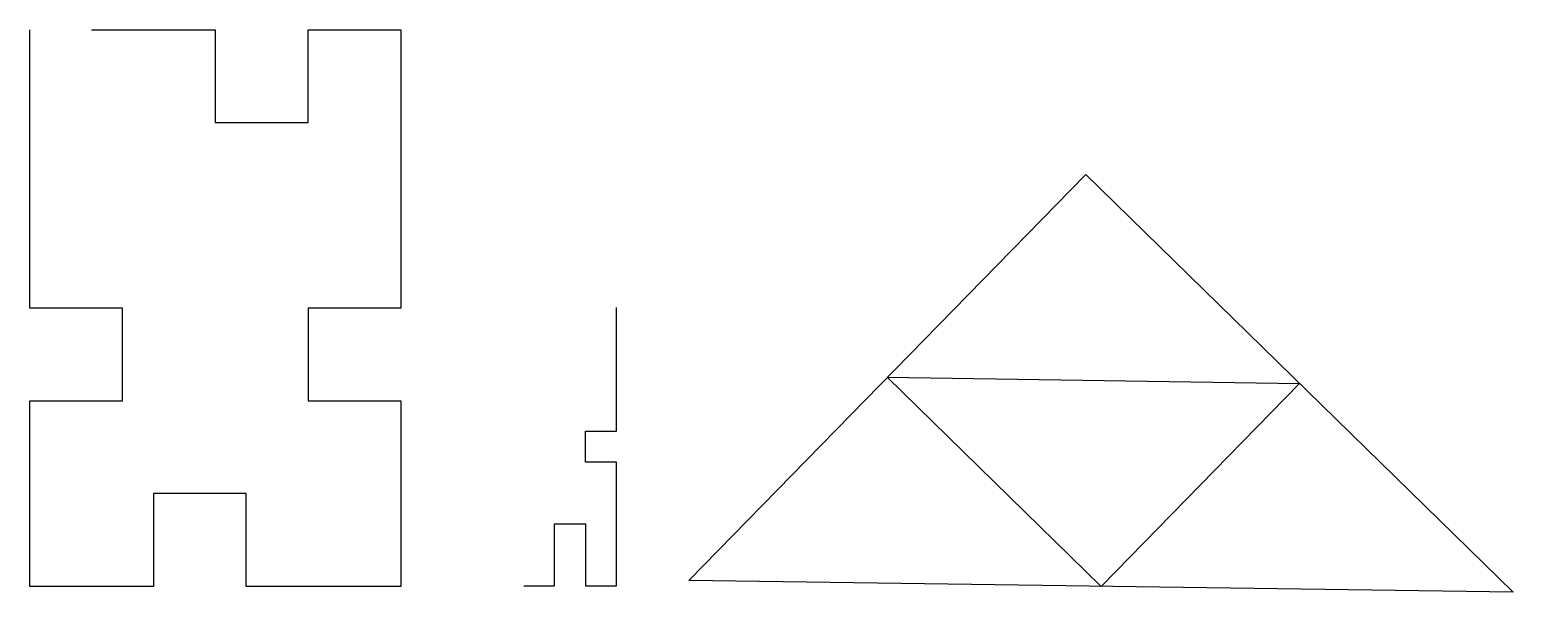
# Model space of a CAD drawing. Extents: x 26800 to 28719, y 6872 to 7600.
import ezdxf

# ---------------------------------------------------------------- set-up
doc = ezdxf.new("R2010")
doc.units = 0
doc.header["$MEASUREMENT"] = 0
doc.layers.get('0').update_dxf_attribs({"linetype": 'CONTINUOUS'})

msp = doc.modelspace()

# ---------------------------------------------------------------- linework, layer by layer
at = {"linetype": 'Continuous', "ltscale": 2}
for p, q in [((26800, 7240), (26800, 7600)), ((26880, 7600), (26960, 7600)), ((26960, 7600), (27040, 7600)), ((27040, 7600), (27040, 7480)), ((27160, 7480), (27160, 7600)), ((27160, 7600), (27280, 7600)), ((27280, 7600), (27280, 7240)), ((27040, 7480), (27160, 7480)), ((27652.5, 6887.8), (28165.8, 7412.9)), ((28165.8, 7412.9), (28718.7, 6872.4)), ((26920, 7240), (26800, 7240)), ((26920, 7120), (26920, 7240)), ((27280, 7240), (27160, 7240)), ((27160, 7240), (27160, 7120)), ((27558.9, 7080.8), (27558.9, 7240.8)), ((27909.1, 7150.4), (28442.3, 7142.6)), ((28185.6, 6880.1), (27909.1, 7150.4)), ((28442.3, 7142.6), (28185.6, 6880.1)), ((26800, 6880), (26800, 7120)), ((26800, 7120), (26920, 7120)), ((27160, 7120), (27280, 7120)), ((27280, 7120), (27280, 6880)), ((27518.9, 7040.8), (27518.9, 7080.8)), ((27518.9, 7080.8), (27558.9, 7080.8)), ((27558.9, 7040.8), (27518.9, 7040.8)), ((27558.9, 6880.8), (27558.9, 7040.8)), ((27080, 7000), (26960, 7000)), ((26960, 7000), (26960, 6880)), ((27080, 6880), (27080, 7000)), ((27478.9, 6880.8), (27478.9, 6960.8)), ((27478.9, 6960.8), (27518.9, 6960.8)), ((27518.9, 6960.8), (27518.9, 6880.8)), ((26960, 6880), (26800, 6880)), ((27280, 6880), (27080, 6880)), ((27438.9, 6880.8), (27478.9, 6880.8)), ((27518.9, 6880.8), (27558.9, 6880.8)), ((28718.7, 6872.4), (27652.5, 6887.8))]:
    msp.add_line(p, q, dxfattribs=at)

doc.saveas('drawing.dxf')
